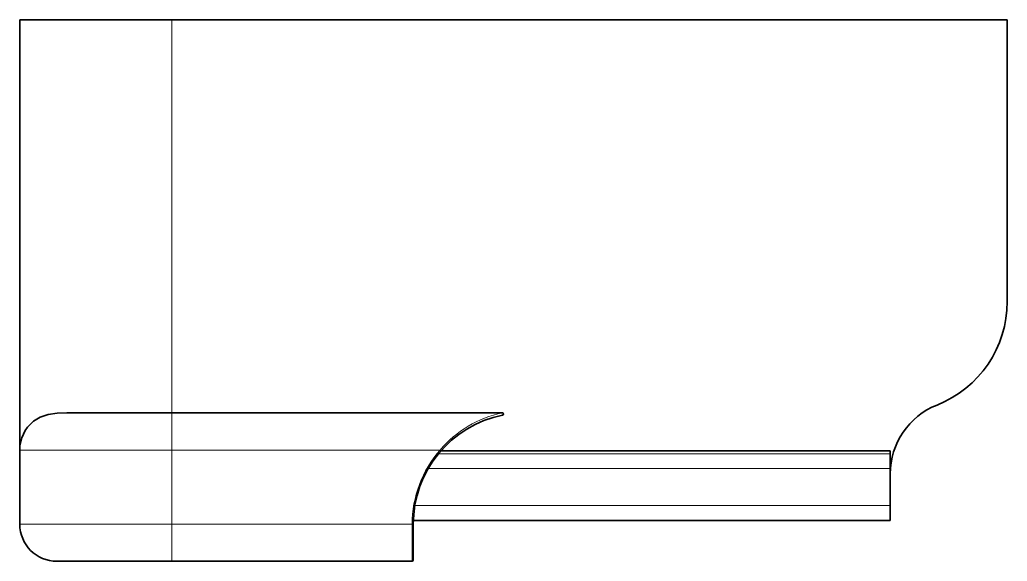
# Model space of a CAD drawing. Extents: x 507 to 804, y 334 to 583.
# Drawn here: x 531.57 to 558.17, y 460.28 to 474.88 of the extents above; entities that cross this region are included whole.
import ezdxf

# ---------------------------------------------------------------- set-up
doc = ezdxf.new("R2010")
doc.units = 0

msp = doc.modelspace()

# ---------------------------------------------------------------- linework, layer by layer
at = {"color": 7, "lineweight": 35, "ltscale": 0.29}
msp.add_line((531.57, 463.281), (531.57, 474.881), dxfattribs=at)
at = {"color": 7, "lineweight": 35, "ltscale": 0.102499}
msp.add_line((535.67, 474.881), (531.57, 474.881), dxfattribs=at)
at = {"color": 7, "lineweight": 13, "ltscale": 0.265}
msp.add_line((535.67, 464.281), (535.67, 474.881), dxfattribs=at)
at = {"color": 7, "lineweight": 35}
msp.add_line((535.67, 474.881), (558.17, 474.881), dxfattribs=at)
at = {"color": 7, "lineweight": 35, "ltscale": 0.19}
msp.add_line((558.17, 474.881), (558.17, 467.281), dxfattribs=at)
at = {"color": 7, "lineweight": 35, "ltscale": 0.070724}
msp.add_line((532.841, 464.281), (535.67, 464.281), dxfattribs=at)
at = {"color": 7, "lineweight": 13, "ltscale": 0.025}
for p, q in [((535.67, 463.281), (535.67, 464.281)), ((535.67, 460.281), (535.67, 461.281)), ((542.14, 460.281), (542.14, 461.281))]:
    msp.add_line(p, q, dxfattribs=at)
at = {"color": 7, "lineweight": 35, "ltscale": 0.222501}
msp.add_line((544.57, 464.281), (535.67, 464.281), dxfattribs=at)
at = {"color": 7, "lineweight": 35, "ltscale": 0.05}
msp.add_line((531.57, 461.281), (531.57, 463.281), dxfattribs=at)
at = {"color": 7, "lineweight": 13, "ltscale": 0.102499}
for p, q in [((531.57, 463.281), (535.67, 463.281)), ((531.57, 461.281), (535.67, 461.281))]:
    msp.add_line(p, q, dxfattribs=at)
at = {"color": 7, "lineweight": 13, "ltscale": 0.05}
msp.add_line((535.67, 461.281), (535.67, 463.281), dxfattribs=at)
at = {"color": 7, "lineweight": 13, "ltscale": 0.180595}
msp.add_line((542.894, 463.281), (535.67, 463.281), dxfattribs=at)
at = {"color": 7, "lineweight": 13, "ltscale": 0.304291}
msp.add_line((555.02, 463.181), (542.848, 463.181), dxfattribs=at)
at = {"color": 7, "lineweight": 13, "ltscale": 0.000750441}
msp.add_line((542.894, 463.281), (542.916, 463.262), dxfattribs=at)
at = {"color": 7, "lineweight": 35, "ltscale": 0.302673}
msp.add_line((542.913, 463.258), (555.02, 463.258), dxfattribs=at)
at = {"color": 7, "lineweight": 35, "ltscale": 0.00191}
msp.add_line((555.02, 463.181), (555.02, 463.258), dxfattribs=at)
at = {"color": 7, "lineweight": 35, "ltscale": 0.010001}
msp.add_line((555.02, 462.781), (555.02, 463.181), dxfattribs=at)
at = {"color": 7, "lineweight": 13, "ltscale": 0.311201}
msp.add_line((555.02, 462.781), (542.572, 462.781), dxfattribs=at)
at = {"color": 7, "lineweight": 35, "ltscale": 0.025}
msp.add_line((555.02, 462.781), (555.02, 461.781), dxfattribs=at)
at = {"color": 7, "lineweight": 13, "ltscale": 0.320201}
msp.add_line((555.02, 461.781), (542.212, 461.781), dxfattribs=at)
at = {"color": 7, "lineweight": 35, "ltscale": 0.01}
msp.add_line((555.02, 461.381), (555.02, 461.781), dxfattribs=at)
at = {"color": 7, "lineweight": 13, "ltscale": 0.161749}
msp.add_line((542.14, 461.281), (535.67, 461.281), dxfattribs=at)
at = {"color": 7, "lineweight": 13, "ltscale": 0.000750732}
msp.add_line((542.14, 461.281), (542.17, 461.281), dxfattribs=at)
at = {"color": 7, "lineweight": 35, "ltscale": 0.02425}
msp.add_line((542.17, 460.311), (542.17, 461.281), dxfattribs=at)
at = {"color": 7, "lineweight": 35, "ltscale": 0.321208}
msp.add_line((555.02, 461.381), (542.172, 461.381), dxfattribs=at)
at = {"color": 7, "lineweight": 35, "ltscale": 0.077499}
msp.add_line((532.57, 460.281), (535.67, 460.281), dxfattribs=at)
at = {"color": 7, "lineweight": 35, "ltscale": 0.161749}
msp.add_line((542.14, 460.281), (535.67, 460.281), dxfattribs=at)
at = {"color": 7, "lineweight": 35}
msp.add_lwpolyline([(532.841, 464.281), (532.578, 464.271), (532.336, 464.234), (532.121, 464.166), (531.939, 464.057)], dxfattribs=at)
for centre, radius, start, end in [((555.17, 467.281), 3, 291.7156, 360), ((557.02, 462.636), 2, 111.7156, 180), ((545.17, 461.281), 3, 101.4212, 180), ((544.57, 464.251), 0.03, 281.4212, 90), ((532.57, 463.281), 1, 129.1204, 180), ((532.57, 461.281), 1, 180, 270), ((542.14, 460.311), 0.03, 270, 0)]:
    msp.add_arc(centre, radius, start, end, dxfattribs=at)
at = {"color": 7, "lineweight": 13}
for centre, radius, start, end in [((545.191, 461.338), 3.009, 101.9206, 139.7747), ((545.17, 461.281), 3.03, 138.6951, 180)]:
    msp.add_arc(centre, radius, start, end, dxfattribs=at)

doc.saveas('drawing.dxf')
